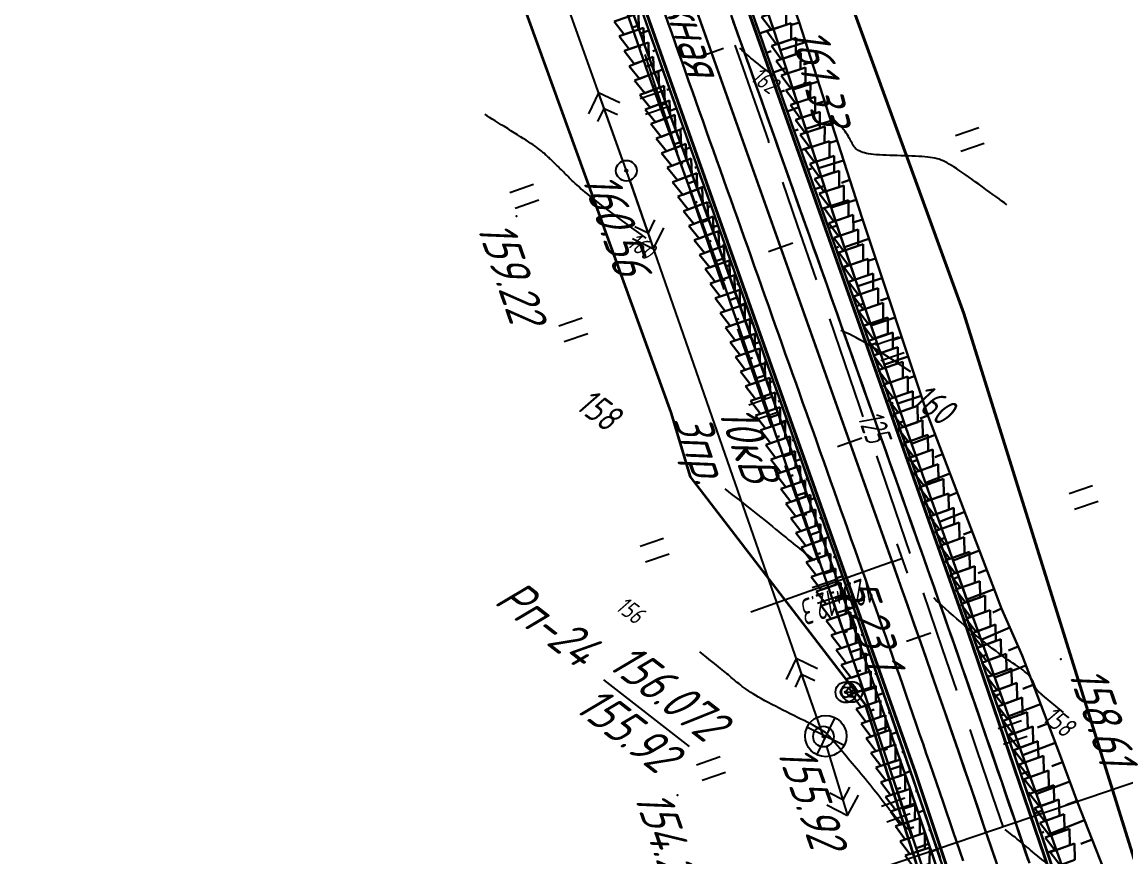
# Model space of a CAD drawing. Header units: millimetres. Extents: x -698 to 8131, y -704 to 4503.
# Drawn here: x 7838.7 to 7945.5, y -103.5 to -22.7 of the extents above; entities that cross this region are included whole.
import ezdxf

# ---------------------------------------------------------------- set-up
doc = ezdxf.new("R2010")
doc.units = ezdxf.units.MM
doc.linetypes.add('CONTI', pattern=[0])
for name, color, linetype, lineweight in [('10', 1, 'Continuous', 35), ('КОПИЯ_ОСЬ_13_ОТКОСЫ', 7, 'Continuous', 30), ('КОПИЯ_ОСЬ_ГРАНИЦЫ_ПОЛОС', 7, 'Continuous', 30), ('КОПИЯ_ОСЬ_ОТКОСЫ', 7, 'Continuous', 30), ('Огражд-перила', 1, 'ограждение2', 40), ('ОСЬ_ВЕРХ_ПОКРЫТИЯ_ГРАНИЦЫ_ПОЛОС', 7, 'Continuous', 30), ('ОСЬ_ВЕРХ_ПОКРЫТИЯ_ОСЬ', 1, 'Continuous', 30)]:
    doc.layers.add(name, color=color, linetype=linetype, lineweight=lineweight)
for name, color, linetype in [('GOR_BDEFAULT', 212, 'CONTI'), ('NAD_MDEFAULT', 7, 'CONTI'), ('PI_OTDEFAULT', 172, 'CONTI'), ('PI_TTDEFAULT', 5, 'CONTI'), ('SIT_LDEFAULT', 7, 'CONTI'), ('USLZNDEFAULT', 7, 'CONTI'), ('ZAPSKDEFAULT', 7, 'CONTI'), ('канава', 7, 'Continuous'), ('ОСЬ_ВЕРХ_ПОКРЫТИЯ_ПИКЕТЫ', 1, 'Continuous'), ('ОСЬ_ВЕРХ_ПОКРЫТИЯ_РАЗБИВКА_КРИВ', 1, 'Continuous'), ('разметка', 7, 'Continuous')]:
    doc.layers.add(name, color=color, linetype=linetype)
doc.layers.get('КОПИЯ_ОСЬ_ОТКОСЫ').off()
doc.styles.add('eskd', font='isocpeui.ttf', dxfattribs={"width": 1.2})
doc.styles.add('SHRFT', font='isocpeui.ttf', dxfattribs={"width": 3.5})
doc.styles.get("Standard").update_dxf_attribs({"font": 'isocpeui.ttf'})
doc.linetypes.add('ограждение2', pattern='A,0.25,-0.1,[132,ltypeshp.shx,S=0.1,R=0,X=-0.1,Y=0],-0.1,1', length=1.45)

# ---------------------------------------------------------------- blocks, each defined once
blk = doc.blocks.new('BL_2011')
at = {"color": 0}
for p, q in [((0, 0), (0, 2.4)), ((1.6, 0), (1.6, 2.4))]:
    blk.add_line(p, q, dxfattribs=at)
blk = doc.blocks.new('BL_26')
at = {"color": 0}
for radius in [1, 0.1]:
    blk.add_circle((0, 0), radius, dxfattribs=at)
blk = doc.blocks.new('BL_7')
at = {"color": 0}
for p, q in [((-1.4, 1.4), (1.4, -1.4)), ((-1.4, -1.4), (1.4, 1.4))]:
    blk.add_line(p, q, dxfattribs=at)
blk.add_circle((0, 0), 2, dxfattribs=at)
blk = doc.blocks.new('BL_22')
at = {"color": 0}
for radius in [1, 0.5, 0.1]:
    blk.add_circle((0, 0), radius, dxfattribs=at)
blk = doc.blocks.new('6')
at = {"layer": 'канава', "color": 5, "linetype": 'Continuous', "lineweight": 30}
for p, q in [((-1.5, -1.25), (-1.5, 1.25)), ((0, 0.75), (-1.5, 1.25)), ((0, 0.75), (0, -0.75)), ((0, -0.75), (-1.5, -1.25))]:
    blk.add_line(p, q, dxfattribs=at)
blk = doc.blocks.new('*U54')
at = {"layer": 'КОПИЯ_ОСЬ_13_ОТКОСЫ'}
for points in [[(167.95, -197.5), (170.99, -205.97), (178.44, -224.55), (185.1, -243.41), (191.91, -262.21), (193.57, -266.93), (198.46, -281.11), (204.63, -300.14), (211.07, -319.08), (215.85, -332.55), (217.43, -337.05), (217.75, -337.95), (219.45, -342.67), (227.45, -365.04)], [(168.33, -197.36), (171.65, -205.74), (179.94, -224.02), (187.15, -242.68), (194.08, -261.44), (195.79, -266.14), (200.87, -280.25), (206.99, -299.31), (213.31, -318.28), (218.42, -331.64), (220.13, -336.11), (220.46, -337), (222.47, -341.62), (226.05, -351.01), (227.8, -355.72), (231.48, -365.08)], [(200.91, -280.37), (200.1, -280.63)], [(201.52, -282.27), (199.09, -283.05)], [(202.13, -284.18), (201.32, -284.44)], [(202.74, -286.08), (200.32, -286.86)], [(203.35, -287.98), (202.55, -288.24)], [(203.97, -289.89), (201.55, -290.66)], [(204.58, -291.79), (203.77, -292.05)], [(205.19, -293.7), (202.79, -294.47)], [(205.8, -295.6), (205, -295.86)], [(206.41, -297.51), (204.02, -298.27)], [(207.02, -299.41), (206.23, -299.67)], [(207.66, -301.31), (205.29, -302.09)], [(208.29, -303.21), (207.5, -303.47)], [(208.92, -305.1), (206.58, -305.88)], [(209.55, -307), (208.77, -307.26)], [(210.18, -308.9), (207.87, -309.67)], [(210.82, -310.8), (210.04, -311.05)], [(211.45, -312.69), (209.16, -313.46)], [(212.08, -314.59), (211.32, -314.84)], [(212.71, -316.49), (210.45, -317.24)], [(213.35, -318.38), (212.6, -318.67)], [(214.06, -320.25), (211.79, -321.12)], [(214.78, -322.12), (214.02, -322.41)], [(215.49, -323.99), (213.13, -324.89)], [(216.21, -325.85), (215.42, -326.16)], [(216.92, -327.72), (214.47, -328.66)], [(217.64, -329.59), (216.82, -329.9)], [(218.36, -331.46), (215.81, -332.43)], [(219.07, -333.33), (218.22, -333.65)], [(219.78, -335.2), (217.13, -336.2)], [(220.49, -337.06), (219.63, -337.44)], [(221.29, -338.9), (218.52, -340.1)], [(222.09, -340.73), (221.16, -341.13)], [(222.84, -342.58), (219.83, -343.73)], [(223.55, -344.45), (222.55, -344.84)], [(224.26, -346.32), (221.2, -347.49)], [(224.97, -348.19), (223.95, -348.58)], [(225.68, -350.06), (222.55, -351.25)], [(226.39, -351.93), (225.34, -352.32)], [(227.09, -353.81), (223.89, -355)], [(227.79, -355.68), (226.72, -356.08)], [(228.52, -357.54), (225.26, -358.83)], [(229.25, -359.4), (228.17, -359.83)]]:
    blk.add_lwpolyline(points, dxfattribs=at)
blk = doc.blocks.new('*U57')
at = {"layer": 'КОПИЯ_ОСЬ_13_ОТКОСЫ'}
for points in [[(188.25, -210.28), (191.32, -218.74), (197.44, -237.79), (204.1, -256.65), (211.04, -275.41), (212.7, -280.12), (217.8, -294.23), (224.73, -312.99), (236.18, -345.3), (242.54, -363.54), (248.72, -381.84)], [(187.97, -210.38), (191.02, -218.84), (197.2, -237.87), (203.6, -256.82), (210.68, -275.53), (217.24, -294.43), (224.03, -313.24), (235.19, -345.65), (237.94, -353.71), (240.65, -361.78), (241.79, -365.22), (243.64, -370.85)], [(215.66, -289.88), (216.17, -289.7)], [(216.31, -291.77), (216.48, -291.71)], [(216.97, -293.66), (217.53, -293.47)], [(217.64, -295.54), (217.82, -295.48)], [(218.32, -297.42), (218.9, -297.21)], [(219, -299.3), (219.19, -299.23)], [(219.68, -301.19), (220.29, -300.97)], [(220.36, -303.07), (220.56, -302.99)], [(221.04, -304.95), (221.67, -304.72)], [(221.72, -306.83), (221.93, -306.75)], [(222.4, -308.71), (223.06, -308.47)], [(223.08, -310.59), (223.3, -310.51)], [(223.76, -312.47), (224.44, -312.22)], [(224.42, -314.36), (224.65, -314.28)], [(225.07, -316.25), (225.79, -316)], [(225.72, -318.14), (225.96, -318.06)], [(226.37, -320.03), (227.13, -319.77)], [(227.02, -321.92), (227.28, -321.84)], [(227.68, -323.81), (228.47, -323.54)], [(228.33, -325.7), (228.59, -325.61)], [(228.98, -327.6), (229.8, -327.31)], [(229.63, -329.49), (229.9, -329.39)], [(230.28, -331.38), (231.14, -331.08)], [(230.93, -333.27), (231.22, -333.17)], [(231.58, -335.16), (232.48, -334.85)], [(232.23, -337.05), (232.53, -336.95)], [(232.88, -338.94), (233.81, -338.62)], [(233.54, -340.83), (233.85, -340.73)], [(234.19, -342.72), (235.15, -342.39)], [(234.84, -344.61), (235.16, -344.5)], [(235.49, -346.51), (236.49, -346.16)], [(236.14, -348.4), (236.47, -348.28)], [(236.78, -350.29), (237.82, -349.94)], [(237.42, -352.19), (237.77, -352.07)], [(238.07, -354.08), (239.14, -353.72)], [(238.7, -355.97), (239.06, -355.85)], [(239.34, -357.87), (240.45, -357.5)], [(239.98, -359.77), (240.35, -359.64)], [(240.61, -361.66), (241.76, -361.28)], [(241.24, -363.56), (241.62, -363.43)], [(241.87, -365.46), (243.06, -365.07)], [(242.5, -367.36), (242.89, -367.23)], [(243.12, -369.26), (244.35, -368.85)]]:
    blk.add_lwpolyline(points, dxfattribs=at)

msp = doc.modelspace()

# ---------------------------------------------------------------- linework, layer by layer
at = {"ltscale": 7}
msp.add_lwpolyline([(7894.89, -113.68), (7986.77, -82.49)], dxfattribs=at)
at = {"layer": '10'}
for points in [[(7384.5, 596.29), (7438.51, 545.9), (7502.4, 474.09), (7557.08, 408.21), (7599.64, 364.49), (7714.09, 267.32), (7782.33, 205.66), (7802.95, 187.96), (7827.05, 167.28), (7831.93, 163.09), (7846.05, 144.89), (7851.59, 137.76), (7868.69, 97.28), (7876.34, 79.15), (7881.94, 63.12), (7904.92, -2.65), (7913.74, -6.59), (7929.84, -50.89), (7929.84, -50.89), (7966.05, -166.92), (7964.87, -168.84), (7968.62, -174.87), (7974.57, -194.31), (7993.63, -264.5)], [(7863.85, 70.86), (7884.48, 12.62), (7877.93, 4.65), (7901.5, -60.46), (7901.5, -60.46), (7903.35, -66.7), (7920.3, -88.72), (7920.3, -88.72), (7924.88, -103.01), (7927.52, -111.3), (7935.55, -136.47), (7947.79, -175.84), (7939.21, -182.26), (7941.85, -190.57), (7950.43, -184.33), (7954.71, -198.61), (7954.71, -198.61), (7964.68, -232.4), (7972.35, -287.43), (7972.92, -291.48), (7975.03, -306.55), (7979.8, -321.22), (7971.07, -330.47)], [(8007.61, -334.04), (8006.05, -312.95), (7993.63, -264.5), (7974.57, -194.31), (7968.62, -174.87), (7964.87, -168.84), (7966.05, -166.92), (7929.84, -50.89), (7929.84, -50.89), (7913.74, -6.59), (7904.92, -2.65), (7881.94, 63.12)]]:
    msp.add_lwpolyline(points, dxfattribs=at)
at = {"layer": 'GOR_BDEFAULT', "color": 212, "flags": 128}
for points, elevation in [([(7911.47, -27.9), (7911.12, -27.65), (7910.8, -27.41), (7910.49, -27.17), (7910.2, -26.95), (7909.94, -26.74), (7909.69, -26.54), (7909.45, -26.35), (7909.24, -26.17), (7909.04, -26), (7908.86, -25.84), (7908.69, -25.7), (7908.54, -25.56), (7908.41, -25.44), (7908.29, -25.33), (7908.18, -25.23)], 162), ([(7899.1, -43.61), (7898.63, -43.26), (7898.17, -42.92), (7897.72, -42.59), (7897.29, -42.27), (7896.86, -41.95), (7896.45, -41.65), (7896.06, -41.35), (7895.68, -41.07), (7895.31, -40.79), (7894.96, -40.53), (7894.62, -40.27), (7894.3, -40.02), (7894, -39.79), (7893.72, -39.57), (7893.45, -39.35), (7893.21, -39.15), (7892.98, -38.96), (7892.77, -38.78), (7892.58, -38.61), (7892.4, -38.45), (7892.23, -38.3), (7892.07, -38.15), (7891.93, -38.02), (7891.79, -37.88), (7891.67, -37.76), (7891.55, -37.64), (7891.43, -37.52), (7891.32, -37.41), (7891.22, -37.3), (7891.11, -37.19), (7891.01, -37.08), (7890.91, -36.98), (7890.8, -36.88), (7890.7, -36.78), (7890.6, -36.68), (7890.51, -36.59), (7890.41, -36.49), (7890.31, -36.4), (7890.22, -36.31), (7890.12, -36.22), (7890.03, -36.13), (7889.94, -36.05), (7889.86, -35.96), (7889.77, -35.88), (7889.68, -35.8), (7889.6, -35.72), (7889.52, -35.65), (7889.44, -35.57), (7889.35, -35.49), (7889.26, -35.41), (7889.16, -35.33), (7889.06, -35.24), (7888.94, -35.15), (7888.82, -35.05), (7888.68, -34.95), (7888.52, -34.83), (7888.36, -34.71), (7888.17, -34.58), (7887.96, -34.44), (7887.74, -34.29), (7887.49, -34.13), (7887.22, -33.96), (7886.94, -33.78), (7886.65, -33.59), (7886.34, -33.4), (7886.03, -33.2), (7885.72, -33), (7885.4, -32.81), (7885.09, -32.62), (7884.79, -32.43), (7884.5, -32.25), (7884.22, -32.08), (7883.96, -31.92), (7883.73, -31.77), (7883.51, -31.64)], 160), ([(7934.01, -40.36), (7933.78, -40.19), (7933.52, -40.01), (7933.24, -39.8), (7932.94, -39.58), (7932.63, -39.36), (7932.3, -39.12), (7931.97, -38.88), (7931.63, -38.63), (7931.29, -38.39), (7930.95, -38.14), (7930.61, -37.9), (7930.28, -37.67), (7929.97, -37.45), (7929.67, -37.24), (7929.38, -37.05), (7929.12, -36.87), (7928.88, -36.71), (7928.65, -36.56), (7928.43, -36.43), (7928.23, -36.32), (7928.03, -36.21), (7927.83, -36.12), (7927.64, -36.04), (7927.45, -35.97), (7927.25, -35.91), (7927.04, -35.86), (7926.82, -35.82), (7926.59, -35.78), (7926.34, -35.75), (7926.07, -35.73), (7925.78, -35.7), (7925.47, -35.69), (7925.14, -35.67), (7924.8, -35.66), (7924.45, -35.64), (7924.1, -35.63), (7923.74, -35.62), (7923.38, -35.61), (7923.02, -35.6), (7922.67, -35.59), (7922.33, -35.58), (7922, -35.56), (7921.68, -35.55), (7921.38, -35.53), (7921.11, -35.5), (7920.86, -35.47), (7920.63, -35.44), (7920.42, -35.4), (7920.23, -35.35), (7920.06, -35.31), (7919.91, -35.25), (7919.78, -35.19), (7919.66, -35.13), (7919.55, -35.06), (7919.45, -34.99), (7919.36, -34.91), (7919.28, -34.82), (7919.21, -34.73), (7919.14, -34.63), (7919.08, -34.53), (7919.02, -34.42), (7918.96, -34.3), (7918.89, -34.18), (7918.83, -34.05), (7918.75, -33.91), (7918.67, -33.77), (7918.58, -33.61), (7918.47, -33.45), (7918.35, -33.28), (7918.21, -33.1), (7918.05, -32.9), (7917.87, -32.7), (7917.66, -32.49), (7917.43, -32.27), (7917.17, -32.03)], 162), ([(7924.72, -56.54), (7923.88, -55.98), (7923.11, -55.47), (7922.4, -55.01), (7921.76, -54.6), (7921.18, -54.25), (7920.66, -53.93), (7920.19, -53.66), (7919.77, -53.42), (7919.39, -53.22), (7919.06, -53.05), (7918.77, -52.9), (7918.52, -52.78), (7918.29, -52.68), (7918.1, -52.59), (7917.93, -52.52)], 160), ([(7906.72, -67.86), (7907.44, -68.42), (7908.1, -68.93), (7908.7, -69.4), (7909.25, -69.84), (7909.75, -70.23), (7910.2, -70.59), (7910.61, -70.92), (7910.98, -71.22), (7911.32, -71.49), (7911.63, -71.75), (7911.92, -71.98), (7912.18, -72.2), (7912.43, -72.4), (7912.67, -72.59), (7912.89, -72.78), (7913.11, -72.96), (7913.33, -73.13), (7913.53, -73.3), (7913.74, -73.47), (7913.93, -73.62), (7914.12, -73.77), (7914.3, -73.92), (7914.47, -74.06), (7914.64, -74.19), (7914.79, -74.31), (7914.93, -74.42), (7915.07, -74.53), (7915.19, -74.62), (7915.3, -74.71), (7915.4, -74.79)], 158), ([(7939.48, -89.49), (7937.44, -87.81), (7937.39, -87.77), (7937.34, -87.73), (7937.29, -87.68), (7937.24, -87.64), (7937.19, -87.59), (7937.14, -87.54), (7937.09, -87.49), (7937.04, -87.44), (7936.99, -87.39), (7936.94, -87.33), (7936.9, -87.27), (7936.85, -87.21), (7936.81, -87.15), (7936.77, -87.08), (7936.73, -87.01), (7936.7, -86.94), (7936.67, -86.86), (7936.64, -86.79), (7936.6, -86.7), (7936.57, -86.62), (7936.53, -86.53), (7936.49, -86.44), (7936.44, -86.35), (7936.39, -86.25), (7936.33, -86.15), (7936.25, -86.05), (7936.17, -85.95), (7936.08, -85.84), (7935.97, -85.73), (7935.85, -85.62), (7935.72, -85.51), (7935.57, -85.39), (7935.41, -85.27), (7935.23, -85.14), (7935.03, -85.01), (7934.82, -84.87), (7934.59, -84.71), (7934.35, -84.55), (7934.1, -84.38), (7933.82, -84.19), (7933.54, -83.99), (7933.23, -83.77), (7932.92, -83.54), (7932.58, -83.29), (7932.24, -83.02), (7931.87, -82.73), (7931.5, -82.42), (7931.11, -82.11), (7930.72, -81.78), (7930.33, -81.44), (7929.93, -81.1), (7929.54, -80.76), (7929.16, -80.42), (7928.79, -80.09), (7928.43, -79.77), (7928.08, -79.46), (7927.75, -79.17), (7927.45, -78.89), (7927.17, -78.64), (7926.92, -78.41)], 158), ([(7924.52, -100.84), (7924.2, -100.54), (7924.16, -100.51), (7924.12, -100.48), (7924.07, -100.44), (7924.03, -100.4), (7923.98, -100.36), (7923.92, -100.31), (7923.86, -100.26), (7923.8, -100.2), (7923.73, -100.13), (7923.65, -100.06), (7923.57, -99.97), (7923.48, -99.88), (7923.39, -99.77), (7923.28, -99.66), (7923.17, -99.53), (7923.06, -99.39), (7922.93, -99.24), (7922.8, -99.08), (7922.66, -98.9), (7922.52, -98.72), (7922.37, -98.53), (7922.21, -98.33), (7922.04, -98.12), (7921.87, -97.9), (7921.7, -97.67), (7921.51, -97.44), (7921.33, -97.2), (7921.13, -96.96), (7920.94, -96.71), (7920.73, -96.46), (7920.53, -96.21), (7920.32, -95.95), (7920.11, -95.69), (7919.89, -95.43), (7919.68, -95.18), (7919.47, -94.92), (7919.26, -94.67), (7919.05, -94.43), (7918.85, -94.19), (7918.66, -93.96), (7918.48, -93.74), (7918.3, -93.53), (7918.13, -93.34), (7917.97, -93.15), (7917.83, -92.98), (7916.8, -91.78), (7916.47, -91.44), (7915.19, -90.67), (7914.95, -90.55), (7914.68, -90.42), (7914.39, -90.27), (7914.07, -90.12), (7913.74, -89.96), (7913.4, -89.79), (7913.05, -89.62), (7912.69, -89.44), (7912.33, -89.26), (7911.97, -89.08), (7911.61, -88.89), (7911.26, -88.71), (7910.92, -88.53), (7910.59, -88.35), (7910.28, -88.18), (7909.99, -88.01), (7909.71, -87.85), (7909.46, -87.69), (7909.22, -87.54), (7909, -87.39), (7908.79, -87.24), (7908.59, -87.1), (7908.4, -86.97), (7908.23, -86.83), (7908.06, -86.7), (7907.9, -86.58), (7907.75, -86.45), (7907.61, -86.33), (7907.47, -86.21), (7907.33, -86.09), (7907.19, -85.98), (7907.06, -85.86), (7906.92, -85.75), (7906.78, -85.63), (7906.63, -85.5), (7906.47, -85.37), (7906.3, -85.23), (7906.12, -85.08), (7905.92, -84.92), (7905.71, -84.75), (7905.47, -84.56), (7905.21, -84.36), (7904.93, -84.14), (7904.62, -83.89), (7904.29, -83.63)], 156), ([(7952.63, -118.1), (7952.25, -117.87), (7951.9, -117.66), (7951.58, -117.47), (7951.3, -117.29), (7951.04, -117.13), (7950.8, -116.98), (7950.6, -116.85), (7950.41, -116.73), (7950.24, -116.62), (7950.09, -116.52), (7949.96, -116.44), (7949.85, -116.36), (7949.74, -116.29), (7949.66, -116.23), (7949.58, -116.17), (7949.1, -115.77), (7948.92, -115.54), (7948.59, -115.23), (7948.01, -114.65), (7947.95, -114.59), (7947.89, -114.53), (7947.82, -114.47), (7947.75, -114.39), (7947.68, -114.31), (7947.59, -114.23), (7947.5, -114.13), (7947.4, -114.02), (7947.29, -113.9), (7947.18, -113.77), (7947.05, -113.62), (7946.9, -113.46), (7946.75, -113.28), (7946.59, -113.08), (7946.4, -112.86), (7946.21, -112.62), (7946, -112.37), (7945.78, -112.1), (7945.54, -111.81), (7945.29, -111.51), (7945.03, -111.2), (7944.76, -110.87), (7944.48, -110.54), (7944.19, -110.2), (7943.89, -109.85), (7943.57, -109.5), (7943.25, -109.15), (7942.93, -108.79), (7942.59, -108.44), (7942.25, -108.08), (7941.9, -107.74), (7941.55, -107.39), (7941.19, -107.05), (7940.83, -106.72), (7940.47, -106.39), (7940.12, -106.06), (7939.76, -105.75), (7939.41, -105.44), (7939.07, -105.15), (7938.73, -104.86), (7938.41, -104.58), (7938.09, -104.32), (7937.79, -104.06), (7937.5, -103.82), (7937.22, -103.59), (7936.96, -103.37), (7936.72, -103.17), (7936.49, -102.98), (7936.28, -102.8), (7936.08, -102.63), (7935.89, -102.48), (7935.72, -102.33), (7935.56, -102.2), (7935.41, -102.07), (7935.27, -101.95), (7935.13, -101.84), (7935.01, -101.74), (7934.9, -101.65), (7934.79, -101.56), (7934.69, -101.48), (7933.83, -100.82)], 156)]:
    msp.add_lwpolyline(points, dxfattribs=dict(at, elevation=elevation))
at = {"layer": 'NAD_MDEFAULT', "color": 0}
msp.add_line((7894.99, -86.33, 155), (7903.28, -92.77, 155), dxfattribs=at)
at = {"layer": 'PI_TTDEFAULT', "color": 5}
for p in [(7897.19, -37.07, 160.56), (7886.58, -41.48, 159.22), (7939.22, -84.33, 158.61), (7916.26, -91.82, 155.92), (7902.15, -97.48, 154.27)]:
    msp.add_point(p, dxfattribs=at)
at = {"layer": 'SIT_LDEFAULT', "color": 7}
for p, q in [((7897.19, -37.07), (7877.98, 16.93)), ((7908.3, -26.56), (7907.73, -24.94)), ((7898.97, -25.83), (7899.87, -28.61)), ((7910.96, -34.22), (7908.3, -26.56)), ((7899.87, -28.61), (7902.1, -35.33)), ((7894.51, -29.53), (7893.54, -31.58)), ((7896.85, -36.13), (7894.51, -29.53)), ((7896.55, -30.5), (7894.51, -29.53)), ((7894.44, -32.32), (7895.04, -31.04)), ((7895.04, -31.04), (7896.32, -31.65)), ((7911.01, -34.39), (7910.95, -34.22)), ((7916.26, -91.82), (7897.19, -37.07)), ((7897.52, -38.01), (7899.82, -44.62)), ((7913.75, -42.33), (7912.32, -38.17)), ((7903.38, -39.13), (7905.13, -44.28)), ((7899.3, -43.11), (7898.02, -42.5)), ((7899.91, -41.84), (7899.3, -43.11)), ((7899.82, -44.62), (7900.81, -42.59)), ((7915.57, -47.63), (7913.75, -42.33)), ((7897.78, -43.64), (7899.82, -44.62)), ((7905.14, -44.28), (7906.62, -48.58)), ((7919.79, -59.91), (7916.87, -51.41)), ((7907.93, -52.37), (7908.13, -52.94)), ((7908.13, -52.94), (7911.2, -61.79)), ((7920.11, -60.88), (7919.78, -59.91)), ((7911.2, -61.79), (7911.21, -61.81)), ((7922.74, -68.53), (7921.41, -64.66)), ((7912.53, -65.58), (7914.21, -70.4)), ((7924.65, -74.12), (7922.74, -68.53)), ((7914.21, -70.4), (7915.82, -75.03)), ((7927.78, -83.32), (7925.94, -77.9)), ((7917.15, -78.8), (7919.4, -85.28)), ((7913.63, -84.27), (7912.64, -86.3)), ((7915.93, -90.88), (7913.63, -84.27)), ((7915.67, -85.25), (7913.63, -84.27)), ((7929.16, -87.37), (7927.78, -83.32)), ((7919.4, -85.28), (7920.41, -88.25)), ((7913.54, -87.05), (7914.15, -85.78)), ((7914.15, -85.78), (7915.43, -86.39)), ((7918.42, -87.53), (7919.02, -87.5)), ((7931.11, -93.08), (7930.45, -91.15)), ((7916.55, -92.78), (7918.59, -99.47)), ((7921.69, -92.05), (7922.78, -95.33)), ((7932.64, -97.63), (7931.1, -93.08)), ((7922.78, -95.33), (7924.31, -100.1)), ((7918.79, -96.7), (7918.12, -97.94)), ((7918.12, -97.94), (7916.87, -97.28)), ((7918.59, -99.47), (7919.65, -97.48)), ((7933.66, -100.63), (7932.64, -97.63)), ((7916.59, -98.41), (7918.59, -99.47)), ((7924.3, -100.1), (7924.77, -101.56))]:
    msp.add_line(p, q, dxfattribs=at)
at = {"layer": 'КОПИЯ_ОСЬ_13_ОТКОСЫ'}
for points in [[(7874.59, 73.26), (7882.45, 51.11), (7890.08, 32.59), (7928.29, -75.12), (7934.67, -93.45), (7940.88, -111.85)], [(7868.56, 66.34), (7874.91, 48.43), (7880.66, 29.25), (7918.86, -78.46), (7925.21, -96.7), (7931.39, -115)], [(7880.96, 60.13), (7884, 51.66), (7891.44, 33.08), (7898.11, 14.22), (7904.92, -4.59), (7906.58, -9.3), (7911.46, -23.49), (7917.63, -42.52), (7924.08, -61.45), (7928.85, -74.92), (7930.44, -79.43), (7930.75, -80.33), (7932.45, -85.05), (7940.46, -107.42)], [(7870.36, 56.37), (7873.42, 47.91), (7879.54, 28.86), (7886.21, 10), (7893.14, -8.76), (7894.81, -13.48), (7899.91, -27.58), (7906.83, -46.35), (7918.29, -78.66), (7924.64, -96.89), (7930.82, -115.19)], [(7910.08, -23.8), (7911.41, -23.33)], [(7899.37, -23.51), (7898.54, -23.81)], [(7900.04, -25.4), (7899.76, -25.5)], [(7910.75, -25.68), (7911.19, -25.52)], [(7900.71, -27.28), (7899.9, -27.57)], [(7911.42, -27.57), (7912.64, -27.13)], [(7901.38, -29.17), (7901.11, -29.26)], [(7912.09, -29.45), (7912.5, -29.31)], [(7912.76, -31.34), (7913.88, -30.94)], [(7902.05, -31.05), (7901.29, -31.32)], [(7902.71, -32.94), (7902.46, -33.03)], [(7913.42, -33.22), (7913.8, -33.09)], [(7903.38, -34.82), (7902.67, -35.08)], [(7914.09, -35.1), (7915.11, -34.74)], [(7904.05, -36.71), (7903.82, -36.79)], [(7914.76, -36.99), (7915.1, -36.87)], [(7904.72, -38.59), (7904.06, -38.83)], [(7915.43, -38.87), (7916.35, -38.55)], [(7905.39, -40.48), (7905.17, -40.56)], [(7916.1, -40.76), (7916.4, -40.65)], [(7906.06, -42.36), (7905.44, -42.58)], [(7916.77, -42.64), (7917.58, -42.36)], [(7906.73, -44.25), (7906.52, -44.32)], [(7917.43, -44.53), (7917.71, -44.43)], [(7907.39, -46.13), (7906.83, -46.33)], [(7918.1, -46.41), (7918.87, -46.14)], [(7908.06, -48.02), (7907.87, -48.09)], [(7918.77, -48.3), (7919.03, -48.21)], [(7908.73, -49.9), (7908.17, -50.1)], [(7919.44, -50.18), (7920.16, -49.93)], [(7909.4, -51.79), (7909.21, -51.86)], [(7920.11, -52.07), (7920.35, -51.98)], [(7910.07, -53.67), (7909.5, -53.87)], [(7920.78, -53.95), (7921.44, -53.72)], [(7910.74, -55.56), (7910.55, -55.63)], [(7921.45, -55.84), (7921.67, -55.76)], [(7911.4, -57.44), (7910.84, -57.64)], [(7922.11, -57.72), (7922.73, -57.51)], [(7912.07, -59.33), (7911.89, -59.4)], [(7922.78, -59.61), (7922.99, -59.54)], [(7912.74, -61.21), (7912.18, -61.41)], [(7923.45, -61.49), (7924.02, -61.29)], [(7913.41, -63.1), (7913.22, -63.17)], [(7924.12, -63.38), (7924.31, -63.31)], [(7914.08, -64.98), (7913.51, -65.18)], [(7924.79, -65.26), (7925.36, -65.06)], [(7914.75, -66.87), (7914.56, -66.94)], [(7925.46, -67.15), (7925.65, -67.08)], [(7915.42, -68.75), (7914.85, -68.95)], [(7926.13, -69.03), (7926.69, -68.83)], [(7916.08, -70.64), (7915.9, -70.71)], [(7926.8, -70.92), (7926.98, -70.85)], [(7916.75, -72.52), (7916.19, -72.72)], [(7927.46, -72.8), (7928.03, -72.6)], [(7917.42, -74.41), (7917.23, -74.48)], [(7928.13, -74.69), (7928.32, -74.62)], [(7918.09, -76.29), (7917.53, -76.49)], [(7928.8, -76.57), (7929.36, -76.38)], [(7918.76, -78.18), (7918.57, -78.24)], [(7929.46, -78.46), (7929.65, -78.39)], [(7919.43, -80.06), (7918.86, -80.26)], [(7930.13, -80.35), (7930.69, -80.15)], [(7920.09, -81.95), (7919.9, -82.02)], [(7930.79, -82.24), (7930.97, -82.17)], [(7920.75, -83.84), (7920.19, -84.04)], [(7931.45, -84.12), (7932.04, -83.92)], [(7921.41, -85.73), (7921.22, -85.79)], [(7932.1, -86.01), (7932.3, -85.94)], [(7922.07, -87.61), (7921.5, -87.81)], [(7932.76, -87.9), (7933.41, -87.68)], [(7922.73, -89.5), (7922.54, -89.57)], [(7933.41, -89.79), (7933.63, -89.72)], [(7923.38, -91.39), (7922.82, -91.59)], [(7934.06, -91.68), (7934.77, -91.44)], [(7924.04, -93.28), (7923.85, -93.35)], [(7934.71, -93.58), (7934.95, -93.49)], [(7924.69, -95.17), (7924.12, -95.37)], [(7935.36, -95.47), (7936.12, -95.21)], [(7925.34, -97.07), (7925.15, -97.13)], [(7936.01, -97.36), (7936.26, -97.27)], [(7925.98, -98.96), (7925.42, -99.15)], [(7936.65, -99.25), (7937.47, -98.97)], [(7926.63, -100.85), (7926.44, -100.91)], [(7937.29, -101.15), (7937.57, -101.05)], [(7927.27, -102.74), (7926.71, -102.94)], [(7937.93, -103.04), (7938.81, -102.75)]]:
    msp.add_lwpolyline(points, dxfattribs=at)
at = {"layer": 'КОПИЯ_ОСЬ_ГРАНИЦЫ_ПОЛОС'}
for points in [[(7907.33, -22.01), (7907.66, -22.95), (7907.99, -23.89), (7908.33, -24.83), (7908.66, -25.78), (7909, -26.72), (7909.33, -27.66), (7909.66, -28.6), (7910, -29.54), (7910.33, -30.49), (7910.67, -31.43), (7911, -32.37), (7911.33, -33.31), (7911.67, -34.25), (7912, -35.2), (7912.34, -36.14), (7912.67, -37.08), (7913.01, -38.02), (7913.34, -38.96), (7913.67, -39.91), (7914.01, -40.85), (7914.34, -41.79), (7914.68, -42.73), (7915.01, -43.67), (7915.34, -44.62), (7915.68, -45.56), (7916.01, -46.5), (7916.35, -47.44), (7916.68, -48.38), (7917.01, -49.33), (7917.35, -50.27), (7917.68, -51.21), (7918.02, -52.15), (7918.35, -53.09), (7918.69, -54.04), (7919.02, -54.98), (7919.35, -55.92), (7919.69, -56.86), (7920.02, -57.8), (7920.36, -58.75), (7920.69, -59.69), (7921.02, -60.63), (7921.36, -61.57), (7921.69, -62.51), (7922.03, -63.45), (7922.36, -64.4), (7922.69, -65.34), (7923.03, -66.28), (7923.36, -67.22), (7923.7, -68.16), (7924.03, -69.11), (7924.37, -70.05), (7924.7, -70.99), (7925.03, -71.93), (7925.37, -72.87), (7925.7, -73.82), (7926.04, -74.76), (7926.37, -75.7), (7926.7, -76.65), (7927.04, -77.59), (7927.37, -78.53), (7927.7, -79.48), (7928.03, -80.42), (7928.37, -81.37), (7928.7, -82.31), (7929.03, -83.26), (7929.36, -84.2), (7929.69, -85.15), (7930.02, -86.09), (7930.34, -87.04), (7930.67, -87.98), (7931, -88.93), (7931.33, -89.87), (7931.65, -90.82), (7931.98, -91.77), (7932.31, -92.71), (7932.63, -93.66), (7932.96, -94.61), (7933.28, -95.55), (7933.61, -96.5), (7933.93, -97.45), (7934.25, -98.4), (7934.57, -99.34), (7934.9, -100.29), (7935.22, -101.24), (7935.54, -102.19), (7935.86, -103.14), (7936.18, -104.08)], [(7936.07, -103.78), (7935.75, -102.83), (7935.43, -101.88), (7935.11, -100.93), (7934.79, -99.99), (7934.46, -99.04), (7934.14, -98.09), (7933.82, -97.14), (7933.5, -96.2), (7933.17, -95.25), (7932.85, -94.3), (7932.52, -93.35), (7932.2, -92.41), (7931.87, -91.46), (7931.54, -90.51), (7931.22, -89.57), (7930.89, -88.62), (7930.56, -87.68), (7930.23, -86.73), (7929.91, -85.78), (7929.58, -84.84), (7929.25, -83.89), (7928.92, -82.95), (7928.59, -82), (7928.26, -81.06), (7927.92, -80.11), (7927.59, -79.17), (7927.26, -78.22), (7926.93, -77.28), (7926.59, -76.34), (7926.26, -75.39), (7925.93, -74.45), (7925.59, -73.51), (7925.26, -72.56), (7924.92, -71.62), (7924.59, -70.68), (7924.25, -69.74), (7923.92, -68.79), (7923.59, -67.85), (7923.25, -66.91), (7922.92, -65.97), (7922.58, -65.03), (7922.25, -64.08), (7921.92, -63.14), (7921.58, -62.2), (7921.25, -61.26), (7920.91, -60.31), (7920.58, -59.37), (7920.24, -58.43), (7919.91, -57.49), (7919.58, -56.55), (7919.24, -55.6), (7918.91, -54.66), (7918.57, -53.72), (7918.24, -52.78), (7917.9, -51.84), (7917.57, -50.89), (7917.24, -49.95), (7916.9, -49.01), (7916.57, -48.07), (7916.23, -47.12), (7915.9, -46.18), (7915.57, -45.24), (7915.23, -44.3), (7914.9, -43.36), (7914.56, -42.41), (7914.23, -41.47), (7913.89, -40.53), (7913.56, -39.59), (7913.23, -38.64), (7912.89, -37.7), (7912.56, -36.76), (7912.22, -35.82), (7911.89, -34.88), (7911.56, -33.93), (7911.22, -32.99), (7910.89, -32.05), (7910.55, -31.11), (7910.22, -30.16), (7909.88, -29.22), (7909.55, -28.28), (7909.22, -27.34), (7908.88, -26.4), (7908.55, -25.45), (7908.21, -24.51), (7907.88, -23.57), (7907.54, -22.63)]]:
    msp.add_lwpolyline(points, dxfattribs=at)
at = {"layer": 'Огражд-перила', "ltscale": 7}
for points in [[(8008.28, -341.15), (8001.72, -337.8, -0.147582), (8000.13, -332.68, 0.044303), (7996.04, -306.95), (7996.04, -306.95), (7996.04, -306.95), (7996.04, -306.95), (7992.45, -293.17), (7988.04, -274.96), (7984.56, -261.08), (7977.05, -232.51), (7964.98, -189.59), (7954.67, -155.97), (7939.64, -109.3), (7929.78, -80.34), (7914.78, -37.96), (7896.22, 14.48), (7889.74, 32.48)], [(7881.14, 29.57), (7889.95, 4.19), (7913.26, -61.73), (7925.12, -95.22), (7937.41, -132.07), (7946.54, -161.28), (7955.86, -192.01), (7965.01, -223.89), (7972.59, -252.11), (7978.54, -275.14), (7983.13, -293.3, -0.012488), (7988.4, -318.58, -0.040689), (7989.79, -335.39, -0.039762), (7988.26, -351.61, -0.056014), (7982.03, -370.27, -0.095933), (7948.96, -408.5), (7922.95, -430.67), (7891.22, -457.71), (7857.75, -486.28), (7849.63, -493.22, -0.45951), (7841.64, -492.51, -1.674407)]]:
    msp.add_lwpolyline(points, format="xyb", dxfattribs=at)
at = {"layer": 'ОСЬ_ВЕРХ_ПОКРЫТИЯ_ГРАНИЦЫ_ПОЛОС'}
for points in [[(7900.91, -21.87), (7901.24, -22.81), (7901.58, -23.75), (7901.91, -24.7), (7902.25, -25.64), (7902.58, -26.58), (7902.92, -27.52), (7903.25, -28.46), (7903.58, -29.41), (7903.92, -30.35), (7904.25, -31.29), (7904.59, -32.23), (7904.92, -33.17), (7905.25, -34.12), (7905.59, -35.06), (7905.92, -36), (7906.26, -36.94), (7906.59, -37.88), (7906.92, -38.83), (7907.26, -39.77), (7907.59, -40.71), (7907.93, -41.65), (7908.26, -42.59), (7908.6, -43.54), (7908.93, -44.48), (7909.26, -45.42), (7909.6, -46.36), (7909.93, -47.3), (7910.27, -48.25), (7910.6, -49.19), (7910.93, -50.13), (7911.27, -51.07), (7911.6, -52.01), (7911.94, -52.96), (7912.27, -53.9), (7912.6, -54.84), (7912.94, -55.78), (7913.27, -56.72), (7913.61, -57.67), (7913.94, -58.61), (7914.27, -59.55), (7914.61, -60.49), (7914.94, -61.43), (7915.28, -62.38), (7915.61, -63.32), (7915.95, -64.26), (7916.28, -65.2), (7916.61, -66.14), (7916.95, -67.09), (7917.28, -68.03), (7917.62, -68.97), (7917.95, -69.91), (7918.28, -70.85), (7918.62, -71.8), (7918.95, -72.74), (7919.29, -73.68), (7919.62, -74.62), (7919.95, -75.56), (7920.29, -76.5), (7920.62, -77.45), (7920.95, -78.39), (7921.29, -79.33), (7921.62, -80.27), (7921.95, -81.21), (7922.28, -82.15), (7922.61, -83.09), (7922.94, -84.04), (7923.27, -84.98), (7923.6, -85.92), (7923.93, -86.86), (7924.26, -87.8), (7924.58, -88.75), (7924.91, -89.69), (7925.24, -90.63), (7925.56, -91.58), (7925.89, -92.52), (7926.21, -93.46), (7926.54, -94.41), (7926.86, -95.35), (7927.19, -96.29), (7927.51, -97.24), (7927.83, -98.18), (7928.16, -99.13), (7928.48, -100.07), (7928.8, -101.02), (7929.12, -101.96), (7929.44, -102.91), (7929.76, -103.85)], [(7929.76, -103.85), (7929.44, -102.91), (7929.12, -101.96), (7928.8, -101.02), (7928.48, -100.07), (7928.16, -99.13), (7927.83, -98.18), (7927.51, -97.24), (7927.19, -96.29), (7926.86, -95.35), (7926.54, -94.41), (7926.21, -93.46), (7925.89, -92.52), (7925.56, -91.58), (7925.24, -90.63), (7924.91, -89.69), (7924.58, -88.75), (7924.26, -87.8), (7923.93, -86.86), (7923.6, -85.92), (7923.27, -84.98), (7922.94, -84.04), (7922.61, -83.09), (7922.28, -82.15), (7921.95, -81.21), (7921.62, -80.27), (7921.29, -79.33), (7920.95, -78.39), (7920.62, -77.45), (7920.29, -76.5), (7919.95, -75.56), (7919.62, -74.62), (7919.29, -73.68), (7918.95, -72.74), (7918.62, -71.8), (7918.28, -70.85), (7917.95, -69.91), (7917.62, -68.97), (7917.28, -68.03), (7916.95, -67.09), (7916.61, -66.14), (7916.28, -65.2), (7915.95, -64.26), (7915.61, -63.32), (7915.28, -62.38), (7914.94, -61.43), (7914.61, -60.49), (7914.27, -59.55), (7913.94, -58.61), (7913.61, -57.67), (7913.27, -56.72), (7912.94, -55.78), (7912.6, -54.84), (7912.27, -53.9), (7911.94, -52.96), (7911.6, -52.01), (7911.27, -51.07), (7910.93, -50.13), (7910.6, -49.19), (7910.27, -48.25), (7909.93, -47.3), (7909.6, -46.36), (7909.26, -45.42), (7908.93, -44.48), (7908.6, -43.54), (7908.26, -42.59), (7907.93, -41.65), (7907.59, -40.71), (7907.26, -39.77), (7906.92, -38.83), (7906.59, -37.88), (7906.26, -36.94), (7905.92, -36), (7905.59, -35.06), (7905.25, -34.12), (7904.92, -33.17), (7904.59, -32.23), (7904.25, -31.29), (7903.92, -30.35), (7903.58, -29.41), (7903.25, -28.46), (7902.92, -27.52), (7902.58, -26.58), (7902.25, -25.64), (7901.91, -24.7), (7901.58, -23.75), (7901.24, -22.81), (7900.91, -21.87)], [(7909.46, -22.04), (7909.79, -22.98), (7910.13, -23.92), (7910.46, -24.86), (7910.79, -25.81), (7911.13, -26.75), (7911.46, -27.69), (7911.8, -28.63), (7912.13, -29.57), (7912.47, -30.52), (7912.8, -31.46), (7913.13, -32.4), (7913.47, -33.34), (7913.8, -34.28), (7914.14, -35.23), (7914.47, -36.17), (7914.8, -37.11), (7915.14, -38.05), (7915.47, -38.99), (7915.81, -39.93), (7916.14, -40.88), (7916.47, -41.82), (7916.81, -42.76), (7917.14, -43.7), (7917.48, -44.64), (7917.81, -45.59), (7918.14, -46.53), (7918.48, -47.47), (7918.81, -48.41), (7919.15, -49.35), (7919.48, -50.3), (7919.82, -51.24), (7920.15, -52.18), (7920.48, -53.12), (7920.82, -54.06), (7921.15, -55.01), (7921.49, -55.95), (7921.82, -56.89), (7922.15, -57.83), (7922.49, -58.77), (7922.82, -59.72), (7923.16, -60.66), (7923.49, -61.6), (7923.82, -62.54), (7924.16, -63.48), (7924.49, -64.42), (7924.83, -65.37), (7925.16, -66.31), (7925.49, -67.25), (7925.83, -68.19), (7926.16, -69.13), (7926.5, -70.08), (7926.83, -71.02), (7927.17, -71.96), (7927.5, -72.9), (7927.83, -73.85), (7928.17, -74.79), (7928.5, -75.73), (7928.84, -76.68), (7929.17, -77.62), (7929.5, -78.57), (7929.83, -79.51), (7930.16, -80.46), (7930.5, -81.41), (7930.83, -82.35), (7931.16, -83.3), (7931.49, -84.24), (7931.82, -85.19), (7932.14, -86.14), (7932.47, -87.08), (7932.8, -88.03), (7933.13, -88.98), (7933.46, -89.92), (7933.78, -90.87), (7934.11, -91.82), (7934.43, -92.76), (7934.76, -93.71), (7935.08, -94.66), (7935.41, -95.61), (7935.73, -96.56), (7936.05, -97.5), (7936.38, -98.45), (7936.7, -99.4), (7937.02, -100.35), (7937.34, -101.3), (7937.66, -102.25), (7937.99, -103.2), (7938.31, -104.15)], [(7899.03, -22.56), (7899.37, -23.5), (7899.7, -24.44), (7900.03, -25.38), (7900.37, -26.32), (7900.7, -27.27), (7901.04, -28.21), (7901.37, -29.15), (7901.7, -30.09), (7902.04, -31.03), (7902.37, -31.97), (7902.71, -32.92), (7903.04, -33.86), (7903.37, -34.8), (7903.71, -35.74), (7904.04, -36.68), (7904.38, -37.63), (7904.71, -38.57), (7905.04, -39.51), (7905.38, -40.45), (7905.71, -41.39), (7906.05, -42.34), (7906.38, -43.28), (7906.72, -44.22), (7907.05, -45.16), (7907.38, -46.1), (7907.72, -47.05), (7908.05, -47.99), (7908.39, -48.93), (7908.72, -49.87), (7909.05, -50.81), (7909.39, -51.76), (7909.72, -52.7), (7910.06, -53.64), (7910.39, -54.58), (7910.72, -55.52), (7911.06, -56.46), (7911.39, -57.41), (7911.73, -58.35), (7912.06, -59.29), (7912.39, -60.23), (7912.73, -61.17), (7913.06, -62.12), (7913.4, -63.06), (7913.73, -64), (7914.07, -64.94), (7914.4, -65.88), (7914.73, -66.83), (7915.07, -67.77), (7915.4, -68.71), (7915.74, -69.65), (7916.07, -70.59), (7916.4, -71.54), (7916.74, -72.48), (7917.07, -73.42), (7917.41, -74.36), (7917.74, -75.3), (7918.07, -76.25), (7918.41, -77.19), (7918.74, -78.13), (7919.07, -79.07), (7919.4, -80.01), (7919.74, -80.95), (7920.07, -81.89), (7920.4, -82.83), (7920.73, -83.77), (7921.06, -84.71), (7921.39, -85.65), (7921.71, -86.59), (7922.04, -87.53), (7922.37, -88.47), (7922.7, -89.42), (7923.02, -90.36), (7923.35, -91.3), (7923.68, -92.24), (7924, -93.18), (7924.33, -94.13), (7924.65, -95.07), (7924.98, -96.01), (7925.3, -96.96), (7925.62, -97.9), (7925.95, -98.84), (7926.27, -99.79), (7926.59, -100.73), (7926.91, -101.67), (7927.23, -102.62), (7927.55, -103.56)]]:
    msp.add_lwpolyline(points, dxfattribs=at)
at = {"layer": 'ОСЬ_ВЕРХ_ПОКРЫТИЯ_ОСЬ'}
msp.add_lwpolyline([(7872.34, 67.64), (7922.91, -74.92), (7922.91, -74.92, -0.007544), (7942.7, -133.52)], format="xyb", dxfattribs=at)
at = {"layer": 'ОСЬ_ВЕРХ_ПОКРЫТИЯ_ПИКЕТЫ'}
for p, q in [((7904.25, -26.04), (7906.6, -25.21)), ((7910.93, -44.89), (7913.29, -44.06)), ((7917.62, -63.74), (7919.98, -62.91)), ((7917.62, -63.74), (7919.98, -62.91)), ((7924.29, -82.59), (7926.65, -81.77)), ((7930.81, -101.49), (7933.18, -100.68))]:
    msp.add_line(p, q, dxfattribs=at)
at = {"layer": 'ОСЬ_ВЕРХ_ПОКРЫТИЯ_РАЗБИВКА_КРИВ'}
for p, q in [((7923.35, -73.17), (7924.35, -76)), ((7922.91, -74.92), (7923.85, -74.58)), ((7922.91, -74.92), (7909.24, -79.77))]:
    msp.add_line(p, q, dxfattribs=at)
at = {"layer": 'разметка', "lineweight": 30, "ltscale": 7}
msp.add_lwpolyline([(7794.81, 179.95, -0.016421), (7820.57, 157.12, -0.069268), (7848.61, 122.63, -0.03752), (7862.04, 95.29, -0.011737), (7872.34, 67.64), (7884.89, 32.27), (7923.16, -75.63, -0.007544), (7942.47, -132.8, -0.000894), (7950.12, -156.78, -0.015332), (7984.14, -278.58, -0.007602), (7992.13, -312, -0.040426), (7994.93, -333.11)], format="xyb", dxfattribs=at)

# ---------------------------------------------------------------- block references
at = {"layer": 'USLZNDEFAULT', "color": 7, "rotation": 289}
for name, p in [('BL_2011', (7898.53, -30.09)), ('BL_2011', (7929.03, -33.68)), ('BL_26', (7897.19, -37.07)), ('BL_2011', (7890.66, -52.09)), ('BL_2011', (7921.28, -53.93)), ('BL_2011', (7909.03, -59.71)), ('BL_2011', (7940.03, -68.3)), ('BL_2011', (7898.53, -73.4)), ('BL_2011', (7915.16, -77.4)), ('BL_22', (7918.42, -87.53)), ('BL_22', (7919.02, -87.5)), ('BL_7', (7916.48, -91.77)), ('BL_26', (7916.26, -91.82)), ('BL_2011', (7933.16, -91.05)), ('BL_2011', (7903.99, -94.54)), ('BL_2011', (7921.87, -98.54))]:
    msp.add_blockref(name, p, dxfattribs=at)
at = {"layer": 'ZAPSKDEFAULT', "color": 7, "rotation": 289}
msp.add_blockref('BL_2011', (7885.93, -39.17), dxfattribs=at)
at = {"layer": 'КОПИЯ_ОСЬ_13_ОТКОСЫ'}
for name, p in [('*U57', (7682.11, 266.65)), ('*U54', (7713, 257.63))]:
    msp.add_blockref(name, p, dxfattribs=at)
at = {"layer": 'КОПИЯ_ОСЬ_ОТКОСЫ'}
for p, rotation in [((7897.68, -23.65), 289.0631281659307), ((7911.95, -23.19), 288.9982622148734), ((7898.17, -25.07), 289.0631281659307), ((7912.42, -24.62), 287.9768271565607), ((7912.88, -26.04), 287.9768271565607), ((7898.65, -26.49), 289.0631281659307), ((7899.15, -27.91), 290.5260276370099), ((7913.34, -27.47), 287.9768271565607), ((7899.67, -29.31), 290.5260276370099), ((7913.81, -28.9), 287.9768271565607), ((7914.27, -30.32), 287.9768271565607), ((7900.2, -30.71), 290.5260276370099), ((7900.72, -32.12), 290.5260276370099), ((7914.73, -31.75), 287.9768271565607), ((7901.25, -33.52), 290.5260276370099), ((7915.19, -33.18), 287.9768271565607), ((7901.78, -34.93), 290.5260276370099), ((7915.66, -34.6), 287.9768271565607), ((7902.3, -36.33), 290.5260276370099), ((7916.12, -36.03), 287.9768271565607), ((7902.83, -37.74), 290.5260276370099), ((7916.58, -37.46), 287.9768271565607), ((7903.35, -39.14), 290.5260276370099), ((7917.05, -38.89), 287.9768271565607), ((7903.88, -40.55), 290.5260276370099), ((7917.51, -40.31), 287.9768271565607), ((7904.41, -41.95), 290.5260276370099), ((7917.97, -41.74), 287.9768271565607), ((7904.93, -43.36), 290.5260276370099), ((7918.44, -43.16), 288.6096118685703), ((7905.46, -44.76), 290.5260276370099), ((7918.92, -44.58), 288.6096118685703), ((7905.98, -46.17), 290.5260276370099), ((7919.4, -46.01), 288.6096118685703), ((7906.48, -47.58), 288.9986619524028), ((7919.88, -47.43), 288.6096118685703), ((7906.97, -49), 288.9986619524028), ((7920.36, -48.85), 288.6096118685703), ((7907.46, -50.42), 288.9986619524028), ((7920.84, -50.27), 288.6096118685703), ((7907.95, -51.84), 288.9986619524028), ((7921.32, -51.69), 288.6096118685703), ((7908.44, -53.25), 288.9986619524028), ((7921.79, -53.11), 288.6096118685703), ((7908.92, -54.67), 288.9986619524028), ((7922.27, -54.54), 288.6096118685703), ((7909.41, -56.09), 288.9986619524028), ((7922.75, -55.96), 288.6096118685703), ((7909.9, -57.51), 288.9986619524028), ((7923.23, -57.38), 288.6096118685703), ((7910.39, -58.93), 288.9986619524028), ((7923.71, -58.8), 288.6096118685703), ((7910.88, -60.35), 288.9986619524028), ((7924.19, -60.22), 288.6096118685703), ((7911.37, -61.76), 288.9986619524028), ((7924.67, -61.64), 289.6169117820835), ((7911.85, -63.18), 288.9986619524028), ((7925.18, -63.05), 289.6169117820835), ((7912.34, -64.6), 288.9986619524028), ((7925.68, -64.47), 289.6169117820835), ((7926.18, -65.88), 289.6169117820835), ((7912.83, -66.02), 288.9986619524028), ((7913.32, -67.44), 288.9986619524028), ((7926.69, -67.29), 289.6169117820835), ((7913.81, -68.86), 288.9986619524028), ((7927.19, -68.71), 289.6169117820835), ((7927.69, -70.12), 289.6169117820835), ((7914.3, -70.27), 288.9986619524028), ((7914.78, -71.69), 288.9986619524028), ((7928.2, -71.53), 289.6169117820835), ((7915.27, -73.11), 288.9986619524028), ((7928.7, -72.94), 289.6169117820835), ((7929.2, -74.36), 289.6169117820835), ((7915.76, -74.53), 288.9986619524028), ((7916.25, -75.95), 288.9986619524028), ((7929.71, -75.77), 289.4984430109954), ((7916.74, -77.37), 288.9986619524028), ((7930.21, -77.18), 289.4984430109954), ((7930.71, -78.6), 289.4984430109954), ((7917.23, -78.78), 288.9986619524028), ((7917.71, -80.2), 288.8176569045266), ((7931.21, -80.01), 289.4187067920976), ((7918.19, -81.62), 288.8176569045266), ((7931.72, -81.42), 290.0895522979738), ((7932.24, -82.83), 290.0895522979738), ((7918.68, -83.04), 288.8176569045266), ((7919.16, -84.46), 288.8176569045266), ((7932.75, -84.24), 290.0895522979738), ((7919.65, -85.88), 288.8176569045266), ((7933.27, -85.65), 290.0572207201702), ((7933.78, -87.06), 290.0572207201702), ((7920.13, -87.3), 288.5469150868153), ((7920.61, -88.73), 288.5469150868153), ((7934.3, -88.47), 290.0572207201702), ((7921.08, -90.15), 288.5469150868153), ((7934.81, -89.88), 290.0572207201702), ((7935.32, -91.29), 290.0572207201702), ((7921.56, -91.57), 288.5469150868153), ((7922.04, -92.99), 288.5469150868153), ((7935.84, -92.69), 290.0572207201702), ((7922.51, -94.41), 288.5469150868153), ((7936.35, -94.1), 290.0572207201702), ((7936.86, -95.52), 289.6390650934131), ((7922.99, -95.84), 288.3707980927114), ((7923.46, -97.26), 288.3707980927114), ((7937.36, -96.93), 289.6390650934131), ((7923.93, -98.68), 288.2187696064644), ((7937.87, -98.34), 289.6390650934131), ((7938.37, -99.75), 289.6390650934131), ((7924.4, -100.11), 288.2187696064644), ((7924.87, -101.53), 288.2187696064644), ((7938.87, -101.17), 289.4506208423065), ((7925.34, -102.96), 288.2187696064644), ((7939.37, -102.58), 289.4506208423065), ((7939.87, -104), 289.4506208423065), ((7925.81, -104.38), 288.0290000312403)]:
    msp.add_blockref('6', p, dxfattribs=dict(at, rotation=rotation))

# ---------------------------------------------------------------- texts
at = {"layer": 'GOR_BDEFAULT', "color": 212, "style": 'SHRFT', "width": 0.75}
for s, height, rotation, p in [('162', 1.722, 323.7667, (7909.09, -28.29, 162)), ('160', 1.722, 323.1367, (7897.16, -44.32, 160)), ('158', 2.625, 322.6471, (7892.17, -60.04, 158)), ('160', 2.625, 324.2614, (7924.62, -59.62, 160)), ('156', 1.722, 322.5934, (7896.05, -79.5, 156)), ('158', 1.914, 321.9188, (7937.32, -90.23, 158))]:
    msp.add_text(s, height=height, rotation=rotation, dxfattribs=at).set_placement(p)
at = {"layer": 'NAD_MDEFAULT', "color": 7, "style": 'eskd', "oblique": 10, "width": 0.8}
for s, rotation, p in [('ул. Молодежная', 289, (7894.36, -2.46, -303.62)), ('10кВ', 290, (7906.04, -60.34, -157.5)), ('3пр.', 289, (7901.69, -61.08, 157.5)), (' Рп-24', 322.1167, (7882.87, -77.8, 155)), ('5.23.1', 289, (7917.7, -77.06, -155.5)), (' 156.072', 322.1167, (7893.84, -83.97, 155)), (' 155.92', 322.1167, (7890.62, -88.12, 155))]:
    msp.add_text(s, height=3.5, rotation=rotation, dxfattribs=at).set_placement(p)
at = {"layer": 'PI_OTDEFAULT', "color": 172, "style": 'eskd', "oblique": 10, "width": 0.8}
for s, rotation, p in [('161.33', 284, (7913.05, -23.52)), ('160.56', 289, (7892.84, -37.75)), ('159.22', 289, (7882.69, -42.46)), ('158.61', 289, (7939.9, -85.58)), ('155.92', 289, (7911.72, -93.18)), ('154.27', 289, (7897.9, -97.57))]:
    msp.add_text(s, height=3.5, rotation=rotation, dxfattribs=at).set_placement(p)
at = {"layer": 'ОСЬ_ВЕРХ_ПОКРЫТИЯ_ПИКЕТЫ', "width": 0.6}
msp.add_text('125', height=2.5, rotation=289.5291, dxfattribs=at).set_placement((7919.54, -60.94))
at = {"layer": 'ОСЬ_ВЕРХ_ПОКРЫТИЯ_РАЗБИВКА_КРИВ', "width": 0.6}
msp.add_text('125+12.3', height=2.5, rotation=199.5291, dxfattribs=at).set_placement((7920.72, -76.23))

doc.saveas('drawing.dxf')
